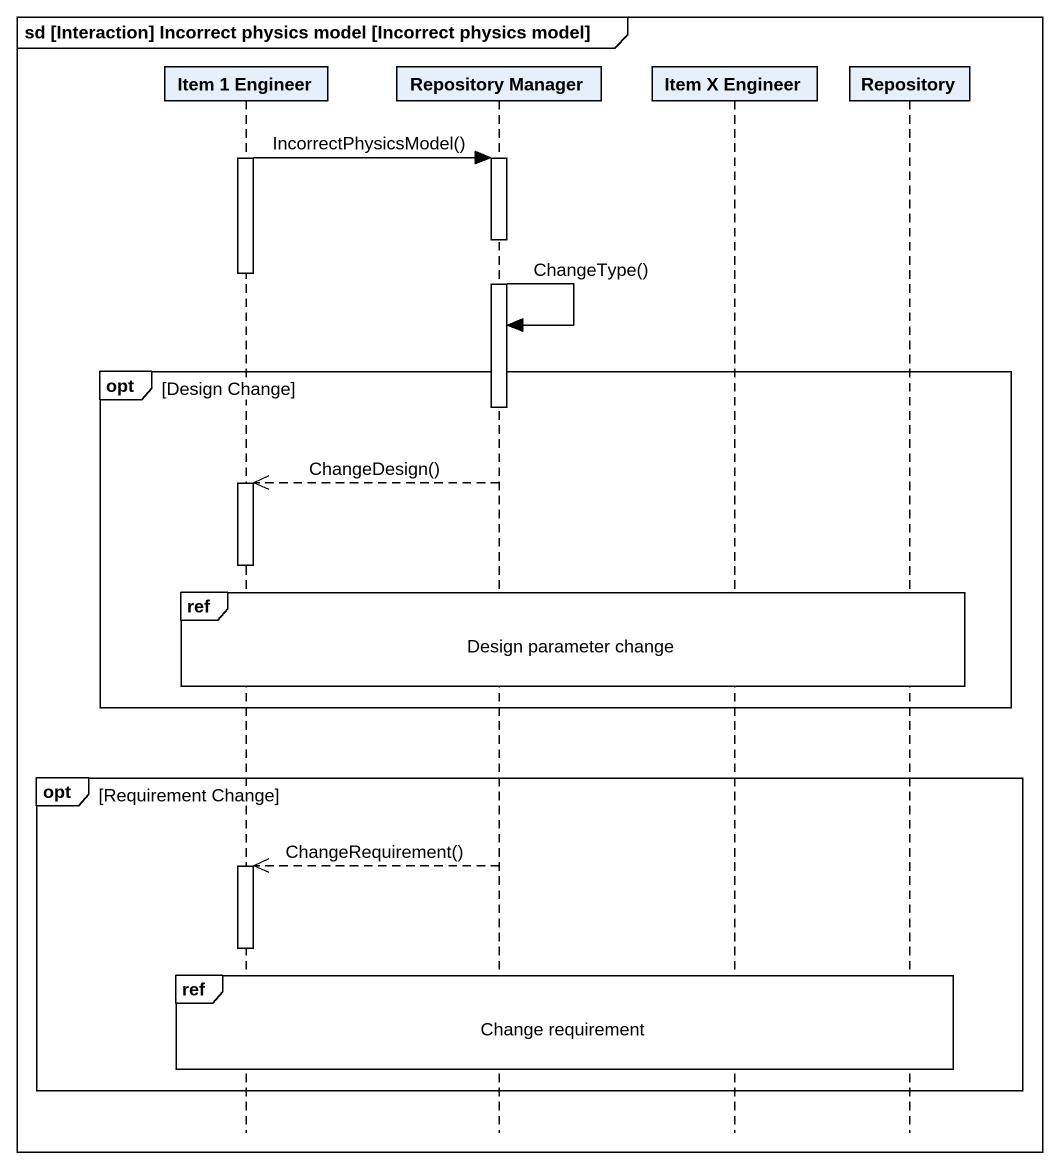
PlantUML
@startuml
mainframe sd [Interaction] Incorrect physics model [Incorrect physics model]
hide footbox
participant "Item 1 Engineer" as Item_1_Engineer
participant "Repository Manager" as Repository_Manager
participant "Item X Engineer" as Item_X_Engineer
participant Repository

activate Item_1_Engineer
Item_1_Engineer -> Repository_Manager : IncorrectPhysicsModel()
activate Repository_Manager
deactivate Item_1_Engineer
Repository_Manager -> Repository_Manager : ChangeType()
opt Design Change
  deactivate Repository_Manager
  Repository_Manager -->> Item_1_Engineer : ChangeDesign()
  activate Item_1_Engineer
  deactivate Item_1_Engineer
  ref over Item_1_Engineer, Repository_Manager, Item_X_Engineer, Repository : Design parameter change
end
opt Requirement Change
  Repository_Manager -->> Item_1_Engineer : ChangeRequirement()
  activate Item_1_Engineer
  deactivate Item_1_Engineer
  ref over Item_1_Engineer, Repository_Manager, Item_X_Engineer, Repository : Change requirement
end
@enduml
